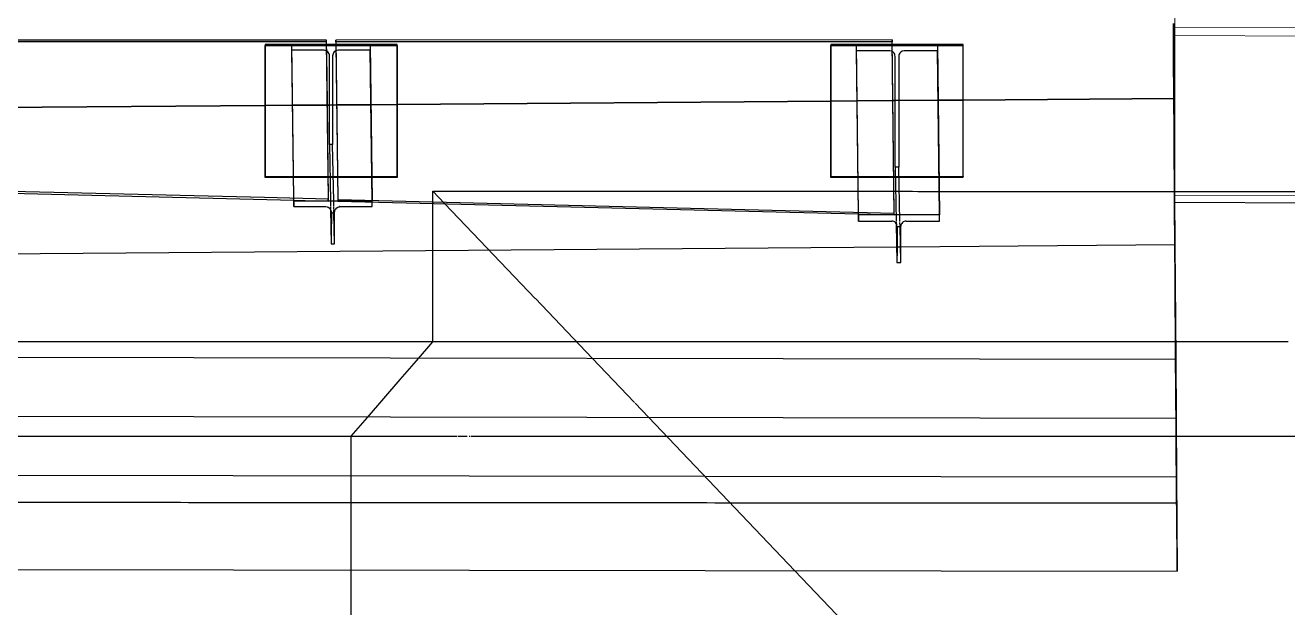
# Model space of a CAD drawing. Header units: metres. Extents: x -1161 to -1081, y 0 to 563.
# Drawn here: x -1148.279 to -1145.602, y 543.014 to 544.25 of the extents above; entities that cross this region are included whole.
import ezdxf

# ---------------------------------------------------------------- set-up
doc = ezdxf.new("R2010")
doc.units = ezdxf.units.M
doc.linetypes.add('JacobsDash', pattern=[0.0045, 0.003, -0.0015])
for name, color, linetype, lineweight in [('A-FLOR', 7, 'Continuous', 50), ('A-FLOR-HDLN', 7, 'JacobsDash', 18), ('A-GENM', 7, 'Continuous', 35)]:
    doc.layers.add(name, color=color, linetype=linetype, lineweight=lineweight)

# ---------------------------------------------------------------- blocks, each defined once
blk = doc.blocks.new('PLATE ph - PLATE ph-V20-DRG-2873121 - DECK SLAB GENERAL ARRANGEMENT PLAN')
at = {"layer": 'A-GENM', "color": 253, "lineweight": 25, "true_color": 0xa3a3a3}
for p, q in [((-1146.5703, 544.2084), (-1146.5704, 544.2069)), ((-1146.5704, 543.927), (-1146.5704, 544.2069)), ((-1146.4403, 544.2084), (-1146.5703, 544.2084)), ((-1146.5703, 544.2084), (-1146.5703, 543.9285)), ((-1146.5703, 544.2069), (-1146.5163, 544.2069)), ((-1146.5163, 544.2069), (-1146.4403, 544.2069)), ((-1146.2903, 544.2084), (-1146.4403, 544.2084)), ((-1146.4403, 544.2069), (-1146.3443, 544.2069)), ((-1146.3443, 544.2069), (-1146.2904, 544.2069)), ((-1146.2904, 544.2069), (-1146.2903, 544.2084)), ((-1146.2904, 544.2069), (-1146.2904, 543.927)), ((-1146.2903, 543.9285), (-1146.2903, 544.2084)), ((-1146.5704, 543.927), (-1146.5703, 543.9285)), ((-1146.513, 543.927), (-1146.5704, 543.927)), ((-1146.5703, 543.9285), (-1146.513, 543.9285)), ((-1146.513, 543.9285), (-1146.437, 543.9285)), ((-1146.437, 543.927), (-1146.513, 543.927)), ((-1146.437, 543.9285), (-1146.4343, 543.9285)), ((-1146.4339, 543.927), (-1146.437, 543.927)), ((-1146.4339, 543.9285), (-1146.432, 543.9285)), ((-1146.432, 543.927), (-1146.4339, 543.927)), ((-1146.4313, 543.9285), (-1146.341, 543.9285)), ((-1146.341, 543.927), (-1146.4313, 543.927)), ((-1146.341, 543.9285), (-1146.2903, 543.9285)), ((-1146.2904, 543.927), (-1146.341, 543.927)), ((-1146.2903, 543.9285), (-1146.2904, 543.927))]:
    blk.add_line(p, q, dxfattribs=at)
blk = doc.blocks.new('PLATE ph - PLATE ph-V21-DRG-2873121 - DECK SLAB GENERAL ARRANGEMENT PLAN')
at = {"layer": 'A-GENM', "color": 253, "lineweight": 25, "true_color": 0xa3a3a3}
for p, q in [((-1147.7703, 544.2084), (-1147.7704, 544.2069)), ((-1147.7704, 543.927), (-1147.7704, 544.2069)), ((-1147.6403, 544.2084), (-1147.7703, 544.2084)), ((-1147.7703, 544.2084), (-1147.7703, 543.9285)), ((-1147.7703, 544.2069), (-1147.7133, 544.2069)), ((-1147.7133, 544.2069), (-1147.6403, 544.2069)), ((-1147.6202, 544.2084), (-1147.6403, 544.2084)), ((-1147.6403, 544.2069), (-1147.6202, 544.2069)), ((-1147.4903, 544.2084), (-1147.6202, 544.2084)), ((-1147.6202, 544.2069), (-1147.5473, 544.2069)), ((-1147.5473, 544.2069), (-1147.4904, 544.2069)), ((-1147.4904, 544.2069), (-1147.4903, 544.2084)), ((-1147.4904, 544.2069), (-1147.4904, 543.927)), ((-1147.4903, 543.9285), (-1147.4903, 544.2084)), ((-1147.7704, 543.927), (-1147.7703, 543.9285)), ((-1147.7099, 543.927), (-1147.7704, 543.927)), ((-1147.7703, 543.9285), (-1147.7099, 543.9285)), ((-1147.7099, 543.9285), (-1147.6369, 543.9285)), ((-1147.6369, 543.927), (-1147.7099, 543.927)), ((-1147.6369, 543.9285), (-1147.6324, 543.9285)), ((-1147.6324, 543.927), (-1147.6369, 543.927)), ((-1147.6324, 543.9285), (-1147.6312, 543.9285)), ((-1147.6312, 543.927), (-1147.6324, 543.927)), ((-1147.6306, 543.9285), (-1147.6169, 543.9285)), ((-1147.6168, 543.927), (-1147.6306, 543.927)), ((-1147.6169, 543.9285), (-1147.5439, 543.9285)), ((-1147.5439, 543.927), (-1147.6168, 543.927)), ((-1147.5439, 543.9285), (-1147.4903, 543.9285)), ((-1147.4904, 543.927), (-1147.5439, 543.927)), ((-1147.4903, 543.9285), (-1147.4904, 543.927))]:
    blk.add_line(p, q, dxfattribs=at)
blk = doc.blocks.new('SCR_NE_1 - SCR_NE_1-66993711-DRG-2873121 - DECK SLAB GENERAL ARRANGEMENT PLAN')
at = {"layer": 'A-GENM', "color": 253, "lineweight": 25, "true_color": 0xa3a3a3}
for p, q in [((0.09, 0.004), (-1.09, 0.0039)), ((-1.09, 0.0039), (-1.0859, -0.3341)), ((-1.09, -0.0001), (-1.09, 0.0039)), ((0.09, 0), (-1.0899, -0.0001)), ((0.0943, -0.3629), (0.09, 0.004)), ((0.09, 0.004), (0.09, 0)), ((0.0943, -0.3668), (0.09, 0)), ((-1.09, -0.0001), (-1.0899, -0.0059)), ((-1.0899, -0.0059), (-1.0859, -0.3341)), ((-1.0859, -0.3341), (0.0943, -0.3629)), ((-1.0859, -0.3341), (-1.0859, -0.3378)), ((-1.0859, -0.3341), (-1.0859, -0.338)), ((-1.0859, -0.338), (0.0183, -0.365)), ((0.0183, -0.365), (0.0943, -0.3668)), ((0.0943, -0.3668), (0.0943, -0.3629))]:
    blk.add_line(p, q, dxfattribs=at)
blk = doc.blocks.new('SCR_NE_2 - SCR_NE_2-66993712-DRG-2873121 - DECK SLAB GENERAL ARRANGEMENT PLAN')
at = {"layer": 'A-GENM', "color": 253, "lineweight": 25, "true_color": 0xa3a3a3}
for p, q in [((-1.09, 0.0039), (0.09, 0.004)), ((-1.0862, -0.3047), (-1.09, 0.0039)), ((-1.09, -0.0001), (-1.09, 0.0039)), ((0.09, 0), (-1.0899, -0.0001)), ((0.09, 0.004), (0.0909, -0.071)), ((0.09, 0.004), (0.09, 0)), ((0.09, 0), (0.0941, -0.3335)), ((-1.09, -0.0001), (-1.0899, -0.0059)), ((-1.0899, -0.0059), (-1.0862, -0.3084)), ((0.0909, -0.071), (0.0941, -0.3335)), ((-1.0862, -0.3087), (-1.0862, -0.3047)), ((-0.0411, -0.3302), (-1.0862, -0.3047)), ((-1.0862, -0.3087), (0.0211, -0.3357)), ((0.0941, -0.3335), (-0.0411, -0.3302)), ((0.0211, -0.3357), (0.0941, -0.3375)), ((0.0941, -0.3375), (0.0941, -0.3335)), ((0.0941, -0.3335), (0.0941, -0.3375))]:
    blk.add_line(p, q, dxfattribs=at)
blk = doc.blocks.new('POST_2460_1C_360UB - 1C-68560609-DRG-2873121 - DECK SLAB GENERAL ARRANGEMENT PLAN')
at = {"layer": 'A-GENM', "color": 253, "lineweight": 25, "true_color": 0xa3a3a3}
for p, q in [((-1146.5163, 544.1952), (-1146.5163, 544.2084)), ((-1146.5163, 544.2084), (-1146.4403, 544.2084)), ((-1146.5121, 543.8493), (-1146.5163, 544.2084)), ((-1146.4403, 544.2084), (-1146.3443, 544.2084)), ((-1146.3443, 544.2084), (-1146.3443, 544.1952)), ((-1146.3443, 544.2084), (-1146.3401, 543.8472)), ((-1146.5122, 543.8493), (-1146.5163, 544.1952)), ((-1146.4457, 544.1952), (-1146.5162, 544.1952)), ((-1146.4413, 544.1943), (-1146.4457, 544.1952)), ((-1146.4401, 544.1934), (-1146.4413, 544.1943)), ((-1146.4376, 544.1918), (-1146.4401, 544.1934)), ((-1146.4343, 543.9485), (-1146.4343, 544.1836)), ((-1146.4263, 544.1836), (-1146.4263, 543.9485)), ((-1146.4193, 544.1943), (-1146.423, 544.1918)), ((-1146.4149, 544.1952), (-1146.4193, 544.1943)), ((-1146.3443, 544.1952), (-1146.4149, 544.1952)), ((-1146.3402, 543.8472), (-1146.3443, 544.1952)), ((-1146.4322, 543.9485), (-1146.4343, 543.9485)), ((-1146.4343, 543.9485), (-1146.4321, 543.8343)), ((-1146.4263, 543.9485), (-1146.4316, 543.9485)), ((-1146.4241, 543.8343), (-1146.4263, 543.9485)), ((-1146.5121, 543.8343), (-1146.5122, 543.8493)), ((-1146.5121, 543.8472), (-1146.5121, 543.8493)), ((-1146.3401, 543.8472), (-1146.5121, 543.8472)), ((-1146.5121, 543.8472), (-1146.5121, 543.8343)), ((-1146.5121, 543.8343), (-1146.4415, 543.8343)), ((-1146.432, 543.8324), (-1146.432, 543.8291)), ((-1146.432, 543.8291), (-1146.4303, 543.7461)), ((-1146.424, 543.8316), (-1146.424, 543.8328)), ((-1146.4239, 543.8266), (-1146.424, 543.8301)), ((-1146.4238, 543.8237), (-1146.4239, 543.826)), ((-1146.4107, 543.8343), (-1146.3401, 543.8343)), ((-1146.3401, 543.8343), (-1146.3402, 543.8472)), ((-1146.3401, 543.8343), (-1146.3401, 543.8472)), ((-1146.4301, 543.8225), (-1146.4302, 543.7743)), ((-1146.4301, 543.8231), (-1146.4301, 543.8225)), ((-1146.4301, 543.8225), (-1146.4221, 543.8225)), ((-1146.4223, 543.7461), (-1146.4238, 543.8225)), ((-1146.4222, 543.7743), (-1146.4221, 543.8225)), ((-1146.4221, 543.8225), (-1146.4221, 543.8231)), ((-1146.4302, 543.7743), (-1146.4303, 543.7461)), ((-1146.4223, 543.7461), (-1146.4222, 543.7743)), ((-1146.4303, 543.7461), (-1146.4223, 543.7461))]:
    blk.add_line(p, q, dxfattribs=at)
at = {"layer": 'A-GENM', "color": 253, "lineweight": 25, "true_color": 0xa3a3a3, "flags": 128}
for points in [[(-1146.4343, 544.1836), (-1146.4346, 544.1859), (-1146.4352, 544.188), (-1146.4362, 544.19), (-1146.4376, 544.1918)], [(-1146.423, 544.1918), (-1146.4244, 544.19), (-1146.4255, 544.188), (-1146.4261, 544.1859), (-1146.4263, 544.1836)]]:
    blk.add_lwpolyline(points, dxfattribs=at)
at = {"layer": 'A-GENM', "color": 253, "lineweight": 25, "true_color": 0xa3a3a3}
for centre, start_param, end_param in [((-1146.4415, 543.8231), 6.271193, 7.84199), ((-1146.4107, 543.8231), 1.558804, 3.129601)]:
    blk.add_ellipse(centre, major_axis=(0.0114, 0.0001), ratio=0.989161, start_param=start_param, end_param=end_param, dxfattribs=at)
blk = doc.blocks.new('POST_2260_1B_310UB - 1B-68560610-DRG-2873121 - DECK SLAB GENERAL ARRANGEMENT PLAN')
at = {"layer": 'A-GENM', "color": 253, "lineweight": 25, "true_color": 0xa3a3a3}
for p, q in [((-1147.7133, 544.1964), (-1147.7133, 544.2084)), ((-1147.7133, 544.2084), (-1147.6403, 544.2084)), ((-1147.7094, 543.8825), (-1147.7133, 544.2084)), ((-1147.6403, 544.2084), (-1147.6202, 544.2084)), ((-1147.6202, 544.2084), (-1147.5473, 544.2084)), ((-1147.5473, 544.2084), (-1147.5473, 544.1964)), ((-1147.5473, 544.2084), (-1147.5433, 543.8765)), ((-1147.7095, 543.8825), (-1147.7133, 544.1964)), ((-1147.6451, 544.1964), (-1147.7132, 544.1964)), ((-1147.6428, 544.1962), (-1147.6451, 544.1964)), ((-1147.6407, 544.1955), (-1147.6428, 544.1962)), ((-1147.637, 544.193), (-1147.6401, 544.1951)), ((-1147.6337, 543.9965), (-1147.6337, 544.1848)), ((-1147.627, 544.1848), (-1147.627, 543.9965)), ((-1147.6201, 544.1954), (-1147.6237, 544.193)), ((-1147.6178, 544.1962), (-1147.62, 544.1955)), ((-1147.6156, 544.1964), (-1147.6178, 544.1962)), ((-1147.5473, 544.1964), (-1147.6156, 544.1964)), ((-1147.5435, 543.8765), (-1147.5473, 544.1964)), ((-1147.6319, 543.9965), (-1147.6337, 543.9965)), ((-1147.6337, 543.9965), (-1147.6315, 543.8765)), ((-1147.627, 543.9965), (-1147.6314, 543.9965)), ((-1147.6248, 543.8765), (-1147.627, 543.9965)), ((-1147.7095, 543.8786), (-1147.7095, 543.8825)), ((-1147.7093, 543.8649), (-1147.7095, 543.8786)), ((-1147.7093, 543.8786), (-1147.7094, 543.8825)), ((-1147.7093, 543.8765), (-1147.7093, 543.8786)), ((-1147.6163, 543.8765), (-1147.7093, 543.8765)), ((-1147.7093, 543.8765), (-1147.7093, 543.8649)), ((-1147.7093, 543.8649), (-1147.6411, 543.8649)), ((-1147.6411, 543.8649), (-1147.6388, 543.8646)), ((-1147.6388, 543.8646), (-1147.6367, 543.864)), ((-1147.6367, 543.864), (-1147.633, 543.8616)), ((-1147.6315, 543.8765), (-1147.6313, 543.8649)), ((-1147.6313, 543.864), (-1147.6312, 543.8618)), ((-1147.6312, 543.8613), (-1147.6312, 543.8599)), ((-1147.6312, 543.8591), (-1147.6299, 543.7863)), ((-1147.6297, 543.8518), (-1147.6298, 543.8036)), ((-1147.6297, 543.8536), (-1147.6297, 543.8518)), ((-1147.6297, 543.8518), (-1147.623, 543.8518)), ((-1147.6246, 543.8649), (-1147.6248, 543.8765)), ((-1147.6245, 543.8603), (-1147.6246, 543.864)), ((-1147.6244, 543.8562), (-1147.6245, 543.8591)), ((-1147.6244, 543.854), (-1147.6244, 543.8558)), ((-1147.6244, 543.8522), (-1147.6244, 543.8536)), ((-1147.6232, 543.7863), (-1147.6244, 543.8518)), ((-1147.6231, 543.8036), (-1147.623, 543.8518)), ((-1147.623, 543.8518), (-1147.623, 543.8536)), ((-1147.6196, 543.8616), (-1147.6159, 543.864)), ((-1147.5433, 543.8765), (-1147.6163, 543.8765)), ((-1147.6159, 543.864), (-1147.6138, 543.8646)), ((-1147.6138, 543.8646), (-1147.6127, 543.8648)), ((-1147.6116, 543.8649), (-1147.5433, 543.8649)), ((-1147.5434, 543.8745), (-1147.5435, 543.8765)), ((-1147.5433, 543.8649), (-1147.5434, 543.8745)), ((-1147.5433, 543.8745), (-1147.5433, 543.8765)), ((-1147.5433, 543.8649), (-1147.5433, 543.8745)), ((-1147.6298, 543.8036), (-1147.6299, 543.7863)), ((-1147.6232, 543.7863), (-1147.6231, 543.8036)), ((-1147.6299, 543.7863), (-1147.6232, 543.7863))]:
    blk.add_line(p, q, dxfattribs=at)
for centre, start_param, end_param in [((-1147.6411, 543.8536), 6.271174, 7.056595), ((-1147.6116, 543.8536), 2.344183, 3.129604), ((-1147.6116, 543.8536), 1.608839, 1.658881), ((-1147.6116, 543.8536), 1.558796, 1.608839)]:
    blk.add_ellipse(centre, major_axis=(0.0114, 0.0001), ratio=0.989161, start_param=start_param, end_param=end_param, dxfattribs=at)
for points in [[(-1147.6337, 544.1848), (-1147.6337, 544.1864), (-1147.6343, 544.1893), (-1147.6359, 544.1919), (-1147.637, 544.193)], [(-1147.6237, 544.193), (-1147.6247, 544.1919), (-1147.6264, 544.1893), (-1147.627, 544.1864), (-1147.627, 544.1848)]]:
    blk.add_open_spline(points, degree=3, dxfattribs=at)
blk = doc.blocks.new('Top of Pavement - RL A - Top of Pavement - RL A-68818558-DRG-2873121 - DECK SLAB GENERAL ARRANGEMENT PLAN')
at = {"layer": 'A-GENM', "color": 9, "lineweight": 25, "true_color": 0xbebebe}
for points, knots in [([(129.8236, 50.8013), (129.8596, 50.6659), (129.9316, 50.3949), (130.0397, 49.9884), (130.1477, 49.582), (130.2557, 49.1756), (130.3572, 48.7937), (130.4226, 48.5474), (130.4521, 48.4365)], [0.32369942, 0.32369942, 0.32369942, 0.32369942, 0.3265896, 0.32947977, 0.33236994, 0.33526012, 0.33815029, 0.34051523, 0.34051523, 0.34051523, 0.34051523]), ([(131.0366, 47.0154), (131.021, 47.0741), (130.9694, 47.2682), (130.8818, 47.5978), (130.7738, 48.0043), (130.6657, 48.4107), (130.5577, 48.8172), (130.4497, 49.2237), (130.3417, 49.6302), (130.2443, 49.9966), (130.1829, 50.2275), (130.1576, 50.3229)], [-0.35096194, -0.35096194, -0.35096194, -0.35096194, -0.34971098, -0.34682081, -0.34393064, -0.34104046, -0.33815029, -0.33526012, -0.33236994, -0.32947977, -0.32744429, -0.32744429, -0.32744429, -0.32744429]), ([(130.4598, 48.4074), (130.4638, 48.3925), (130.5038, 48.2421), (130.5797, 47.9562), (130.6878, 47.5498), (130.7598, 47.2788), (130.7958, 47.1433)], [0.340722177, 0.340722177, 0.340722177, 0.340722177, 0.341040462, 0.343930636, 0.346820809, 0.349710983, 0.349710983, 0.349710983, 0.349710983]), ([(130.8438, 46.9628), (130.8638, 46.8875), (130.9198, 46.6767), (131.0118, 46.3304), (131.1198, 45.924), (131.2278, 45.5175), (131.3359, 45.1111), (131.4439, 44.7046), (131.5519, 44.2981), (131.6599, 43.8917), (131.7679, 43.4852), (131.876, 43.0788), (131.984, 42.6723), (132.092, 42.2658), (132.2, 41.8594), (132.308, 41.4529), (132.3801, 41.1819), (132.4161, 41.0465)], [0.35099505, 0.35099505, 0.35099505, 0.35099505, 0.35260116, 0.35549133, 0.3583815, 0.36127168, 0.36416185, 0.36705202, 0.3699422, 0.37283237, 0.37572254, 0.37861272, 0.38150289, 0.38439306, 0.38728324, 0.39017341, 0.39306358, 0.39306358, 0.39306358, 0.39306358])]:
    blk.add_open_spline(points, degree=3, knots=knots, dxfattribs=at)
for points in [[(130.4527, 48.4344), (130.4543, 48.4281), (130.456, 48.4219), (130.4577, 48.4156)], [(130.4588, 48.4114), (130.4589, 48.4108), (130.4591, 48.4101), (130.4593, 48.4094)], [(130.7958, 47.1433), (130.8118, 47.0831), (130.8278, 47.0229), (130.8438, 46.9628)], [(131.0978, 46.7849), (131.0774, 46.8617), (131.057, 46.9386), (131.0366, 47.0154)]]:
    blk.add_open_spline(points, degree=3, dxfattribs=at)
blk = doc.blocks.new('T2DPAA-T2D-C3S-RS-M3D-100334_rvt-1-DRG-2873121 - DECK SLAB GENERAL ARRANGEMENT PLAN')
at = {"layer": 'A-GENM', "color": 253, "lineweight": 25, "true_color": 0xa3a3a3}
for p, q in [((-1145.8442, 544.2536), (-1145.8431, 544.0944)), ((-1145.8431, 544.0944), (-1146.2903, 544.0909)), ((-1146.2903, 544.0909), (-1145.8431, 544.0944)), ((-1145.8431, 544.0944), (-1145.841, 543.7845)), ((-1147.7703, 544.0793), (-1148.6903, 544.0721)), ((-1148.6903, 544.0721), (-1147.7703, 544.0793)), ((-1147.7118, 544.0798), (-1147.7703, 544.0793)), ((-1147.7703, 544.0793), (-1147.7118, 544.0798)), ((-1147.6387, 544.0803), (-1147.7118, 544.0798)), ((-1147.7118, 544.0798), (-1147.6387, 544.0803)), ((-1147.6337, 544.0804), (-1147.6387, 544.0803)), ((-1147.6387, 544.0803), (-1147.6337, 544.0804)), ((-1147.6187, 544.0805), (-1147.6327, 544.0804)), ((-1147.6327, 544.0804), (-1147.6187, 544.0805)), ((-1147.5458, 544.0811), (-1147.6187, 544.0805)), ((-1147.6187, 544.0805), (-1147.5458, 544.0811)), ((-1147.4903, 544.0815), (-1147.5458, 544.0811)), ((-1147.5458, 544.0811), (-1147.4903, 544.0815)), ((-1146.5703, 544.0887), (-1147.4903, 544.0815)), ((-1147.4903, 544.0815), (-1146.5703, 544.0887)), ((-1146.5149, 544.0891), (-1146.5703, 544.0887)), ((-1146.5703, 544.0887), (-1146.5149, 544.0891)), ((-1146.4389, 544.0897), (-1146.5149, 544.0891)), ((-1146.5149, 544.0891), (-1146.4389, 544.0897)), ((-1146.4343, 544.0898), (-1146.4389, 544.0897)), ((-1146.4389, 544.0897), (-1146.4343, 544.0898)), ((-1146.3429, 544.0905), (-1146.4335, 544.0898)), ((-1146.4335, 544.0898), (-1146.3429, 544.0905)), ((-1146.2903, 544.0909), (-1146.3429, 544.0905)), ((-1146.3429, 544.0905), (-1146.2903, 544.0909)), ((-1150.7819, 543.7458), (-1146.431, 543.7799)), ((-1150.7819, 543.7458), (-1146.431, 543.7799)), ((-1146.4302, 543.7799), (-1146.4231, 543.7799)), ((-1146.4302, 543.7799), (-1146.4231, 543.7799)), ((-1146.4222, 543.7799), (-1145.841, 543.7845)), ((-1146.4222, 543.7799), (-1145.841, 543.7845)), ((-1145.841, 543.7845), (-1145.8393, 543.5416)), ((-1150.7819, 543.5495), (-1145.8393, 543.5416)), ((-1145.8393, 543.5416), (-1145.8385, 543.4166)), ((-1150.7819, 543.4245), (-1145.8385, 543.4166)), ((-1145.8385, 543.4166), (-1145.8376, 543.2916)), ((-1150.7819, 543.2995), (-1145.8376, 543.2916)), ((-1145.8376, 543.2916), (-1145.8363, 543.0916)), ((-1145.8372, 543.2265), (-1145.8373, 543.2366)), ((-1145.8363, 543.0916), (-1145.8372, 543.2265)), ((-1150.7819, 543.0995), (-1145.8363, 543.0916))]:
    blk.add_line(p, q, dxfattribs=at)
at = {"layer": 'A-GENM', "color": 9, "lineweight": 25, "true_color": 0xbebebe}
for p, q in [((-1147.4148, 543.8714), (-1147.4148, 543.898)), ((-1147.4148, 543.834), (-1147.4148, 543.8714)), ((-1147.5879, 543.3781), (-1147.5532, 543.418)), ((-1147.5877, 543.0944), (-1147.5879, 543.3781))]:
    blk.add_line(p, q, dxfattribs=at)
at = {"layer": 'A-GENM', "color": 254, "lineweight": 25, "true_color": 0xd1d1d1}
for p, q in [((-1147.4148, 543.898), (-1147.3888, 543.8707)), ((-1147.3888, 543.8707), (-1147.1973, 543.6701)), ((-1147.1971, 543.6698), (-1147.0769, 543.5438)), ((-1147.0766, 543.5436), (-1146.9867, 543.4493)), ((-1146.9857, 543.4483), (-1146.6466, 543.0929)), ((-1146.6466, 543.0929), (-1146.4403, 542.8767))]:
    blk.add_line(p, q, dxfattribs=at)
at = {"layer": 'A-GENM', "color": 9, "lineweight": 25, "true_color": 0xbebebe, "flags": 128}
for points in [[(-1145.8373, 543.2366), (-1145.8383, 543.3935), (-1145.8394, 543.5505), (-1145.8405, 543.7075), (-1145.8415, 543.8644), (-1145.8426, 544.0214), (-1145.8437, 544.1783), (-1145.8442, 544.2536)], [(-1147.4146, 543.5779), (-1147.4147, 543.6419), (-1147.4147, 543.706), (-1147.4147, 543.77), (-1147.4148, 543.834)], [(-1147.5532, 543.418), (-1147.5186, 543.458), (-1147.4839, 543.498), (-1147.4493, 543.538), (-1147.4146, 543.5779)], [(-1147.5859, 540.1555), (-1147.5861, 540.5136), (-1147.5863, 540.8716), (-1147.5866, 541.2297), (-1147.5868, 541.5878), (-1147.587, 541.9458), (-1147.5872, 542.3039), (-1147.5874, 542.6619), (-1147.5876, 543.02), (-1147.5877, 543.0944)]]:
    blk.add_lwpolyline(points, dxfattribs=at)
at = {"layer": 'A-GENM', "color": 9, "lineweight": 25, "true_color": 0xbebebe}
for points in [[(-1147.4148, 543.898), (-1147.2712, 543.8979), (-1147.1276, 543.8978), (-1146.984, 543.8978)], [(-1146.984, 543.8978), (-1146.8404, 543.8977), (-1146.6967, 543.8976), (-1146.5531, 543.8975)], [(-1146.5531, 543.8975), (-1146.5396, 543.8975), (-1146.5261, 543.8975), (-1146.5127, 543.8975)], [(-1146.5127, 543.8975), (-1146.4873, 543.8974), (-1146.462, 543.8974), (-1146.4366, 543.8974)], [(-1146.4366, 543.8974), (-1146.4355, 543.8974), (-1146.4344, 543.8974), (-1146.4333, 543.8974)], [(-1146.4333, 543.8974), (-1146.4328, 543.8974), (-1146.4322, 543.8974), (-1146.4317, 543.8974)], [(-1146.431, 543.8974), (-1146.4009, 543.8974), (-1146.3708, 543.8973), (-1146.3407, 543.8973)], [(-1146.1223, 543.8971), (-1146.0288, 543.897), (-1145.9353, 543.8969), (-1145.8418, 543.8969)], [(-1148.1833, 543.5779), (-1148.3114, 543.5779), (-1148.4395, 543.5779), (-1148.5676, 543.5779)], [(-1147.799, 543.5779), (-1147.9271, 543.5779), (-1148.0552, 543.5779), (-1148.1833, 543.5779)], [(-1147.4146, 543.5779), (-1147.5427, 543.5779), (-1147.6709, 543.5779), (-1147.799, 543.5779)], [(-1146.9365, 543.2372), (-1146.7533, 543.2371), (-1146.5701, 543.237), (-1146.3869, 543.2369)], [(-1146.3869, 543.2369), (-1146.2037, 543.2368), (-1146.0205, 543.2367), (-1145.8373, 543.2366)]]:
    blk.add_open_spline(points, degree=3, dxfattribs=at)
for points, knots in [([(-1146.3407, 543.8973), (-1146.3397, 543.8973), (-1146.2669, 543.8972), (-1146.1941, 543.8972), (-1146.1223, 543.8971)], [0.27701289, 0.27701289, 0.27701289, 0.27701289, 0.27777778, 0.33333333, 0.33333333, 0.33333333, 0.33333333]), ([(-1145.8418, 543.8969), (-1145.7917, 543.8969), (-1145.6697, 543.8968), (-1145.476, 543.897), (-1145.1887, 543.8973), (-1144.8297, 543.8981), (-1144.3988, 543.899), (-1143.968, 543.8998), (-1143.6807, 543.9004), (-1143.5371, 543.9007)], [0.4056712, 0.4056712, 0.4056712, 0.4056712, 0.4444444, 0.5, 0.5555556, 0.6666667, 0.7777778, 0.8888889, 1, 1, 1, 1]), ([(-1150.7819, 543.3781), (-1150.7508, 543.3781), (-1150.4613, 543.3781), (-1150.0426, 543.3781), (-1149.5258, 543.3781), (-1149.1382, 543.3781), (-1148.7506, 543.3781), (-1148.363, 543.3781), (-1147.9755, 543.3781), (-1147.7171, 543.3781), (-1147.5879, 543.3781)], [0.1759206, 0.1759206, 0.1759206, 0.1759206, 0.2, 0.4, 0.5, 0.6, 0.7, 0.8, 0.9, 1, 1, 1, 1])]:
    blk.add_open_spline(points, degree=3, knots=knots, dxfattribs=at)
at = {"layer": 'A-GENM', "color": 253, "lineweight": 25, "true_color": 0xa3a3a3}
for points in [[(-1148.5854, 543.2383), (-1148.4022, 543.2382), (-1148.219, 543.2381), (-1148.0358, 543.2379)], [(-1148.0358, 543.2379), (-1147.8526, 543.2378), (-1147.6694, 543.2377), (-1147.4861, 543.2376)], [(-1147.4861, 543.2376), (-1147.3029, 543.2375), (-1147.1197, 543.2374), (-1146.9365, 543.2372)]]:
    blk.add_open_spline(points, degree=3, dxfattribs=at)
for name, p, rotation in [('Top of Pavement - RL A - Top of Pavement - RL A-68818558-DRG-2873121 - DECK SLAB GENERAL ARRANGEMENT PLAN', (-1134.0578, 404.8616), 75.11694444444437), ('SCR_NE_2 - SCR_NE_2-66993712-DRG-2873121 - DECK SLAB GENERAL ARRANGEMENT PLAN', (-1147.7304, 544.2143), 359.9971736856663), ('SCR_NE_1 - SCR_NE_1-66993711-DRG-2873121 - DECK SLAB GENERAL ARRANGEMENT PLAN', (-1146.5304, 544.2143), 359.997361898424)]:
    blk.add_blockref(name, p, dxfattribs=dict(at, rotation=rotation))
for name in ['PLATE ph - PLATE ph-V21-DRG-2873121 - DECK SLAB GENERAL ARRANGEMENT PLAN', 'POST_2260_1B_310UB - 1B-68560610-DRG-2873121 - DECK SLAB GENERAL ARRANGEMENT PLAN', 'PLATE ph - PLATE ph-V20-DRG-2873121 - DECK SLAB GENERAL ARRANGEMENT PLAN', 'POST_2460_1C_360UB - 1C-68560609-DRG-2873121 - DECK SLAB GENERAL ARRANGEMENT PLAN']:
    blk.add_blockref(name, (0, 0), dxfattribs=at)

msp = doc.modelspace()

# ---------------------------------------------------------------- linework, layer by layer
at = {"layer": 'A-FLOR', "color": 9, "lineweight": 18, "true_color": 0xc3c3c3}
for p, q in [((-1136.0518, 544.2149), (-1145.841, 544.2455)), ((-1145.841, 544.2275), (-1145.841, 544.2455)), ((-1136.0519, 544.197), (-1145.841, 544.2275)), ((-1136.0531, 543.8587), (-1145.8409, 543.8892)), ((-1145.8409, 543.8742), (-1145.8409, 543.8892)), ((-1136.0532, 543.8437), (-1145.8409, 543.8742)), ((-1140.0478, 543.8559), (-1145.8409, 543.8734))]:
    msp.add_line(p, q, dxfattribs=at)
at = {"layer": 'A-FLOR', "color": 9, "lineweight": 18, "true_color": 0xc3c3c3, "flags": 128}
for points in [[(-1145.841, 544.2455), (-1145.841, 544.2686), (-1145.841, 544.2917), (-1145.841, 544.3149), (-1145.841, 544.338), (-1145.841, 544.3611), (-1145.841, 544.3842), (-1145.841, 544.4074), (-1145.841, 544.4305), (-1145.841, 544.4536)], [(-1145.8409, 543.8892), (-1145.8409, 543.9569), (-1145.8409, 544.0246), (-1145.841, 544.0922), (-1145.841, 544.1599), (-1145.841, 544.2275)], [(-1145.8409, 543.8734), (-1145.8409, 543.8735), (-1145.8409, 543.8736), (-1145.8409, 543.8737), (-1145.8409, 543.8738), (-1145.8409, 543.8739), (-1145.8409, 543.874), (-1145.8409, 543.874), (-1145.8409, 543.8741), (-1145.8409, 543.8742)]]:
    msp.add_lwpolyline(points, dxfattribs=at)
at = {"layer": 'A-FLOR-HDLN', "color": 9, "true_color": 0xc3c3c3}
msp.add_line((-1145.8409, 543.8742), (-1145.8409, 543.8734), dxfattribs=at)
at = {"layer": 'A-FLOR-HDLN', "color": 9, "true_color": 0xc3c3c3, "flags": 128}
msp.add_lwpolyline([(-1145.8409, 543.8734), (-1145.8409, 543.8735), (-1145.8409, 543.8736), (-1145.8409, 543.8737), (-1145.8409, 543.8738), (-1145.8409, 543.8739), (-1145.8409, 543.874), (-1145.8409, 543.874), (-1145.8409, 543.8741), (-1145.8409, 543.8742)], dxfattribs=at)

# ---------------------------------------------------------------- block references
at = {"lineweight": 5}
msp.add_blockref('T2DPAA-T2D-C3S-RS-M3D-100334_rvt-1-DRG-2873121 - DECK SLAB GENERAL ARRANGEMENT PLAN', (0, 0), dxfattribs=at)

doc.saveas('drawing.dxf')
